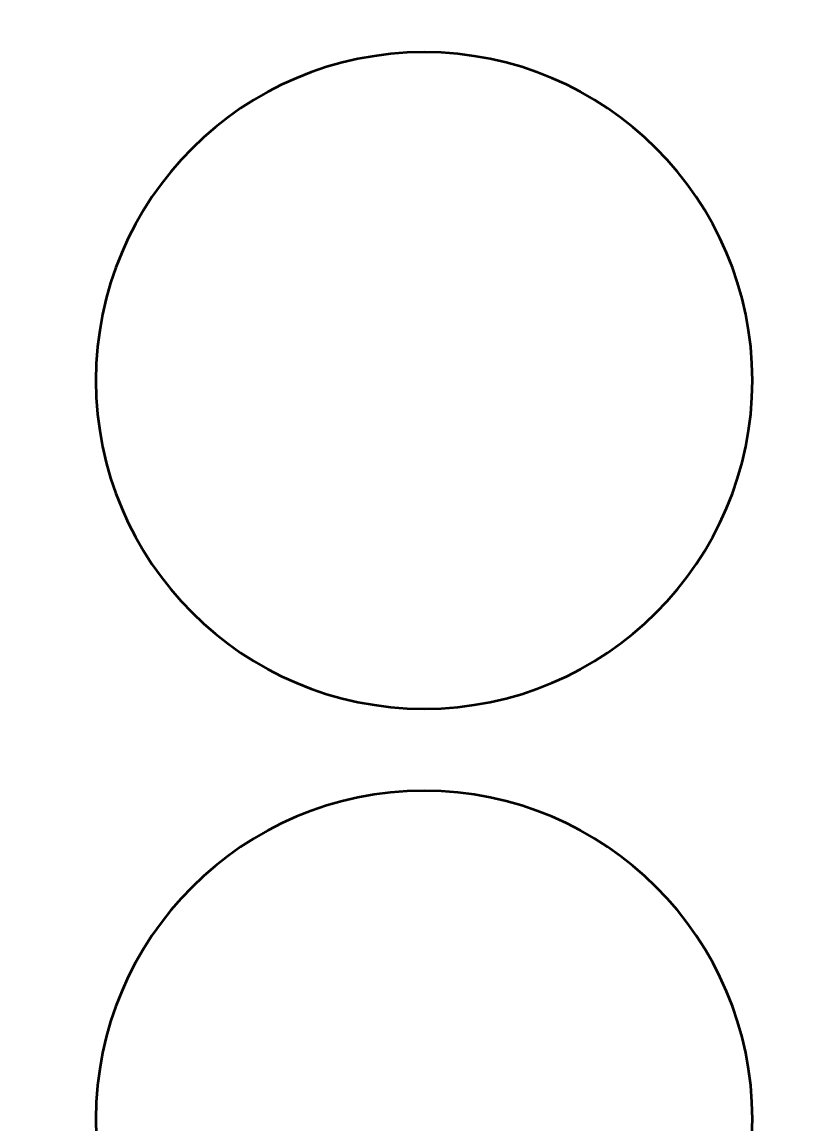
# Model space of a CAD drawing. Header units: centimetres. Extents: x -10.4 to 10.4, y -13.4 to 13.4.
# Drawn here: x -0.2 to 4.64, y -5.66 to 1.06 of the extents above; entities that cross this region are included whole.
import ezdxf

# ---------------------------------------------------------------- set-up
doc = ezdxf.new("R2010")
doc.units = ezdxf.units.CM
doc.header["$MEASUREMENT"] = 0
doc.layers.add('Layer 1', color=7, linetype='Continuous')

msp = doc.modelspace()

# ---------------------------------------------------------------- linework, layer by layer
at = {"layer": 'Layer 1', "lineweight": 53}
for points, knots in [([(9.95, -13.45), (9.95, -13.45), (-9.95, -13.45), (-9.95, -13.45), (-9.95, -13.45), (-10.22614, -13.45), (-10.45, -13.22614), (-10.45, -12.95), (-10.45, -12.95), (-10.45, -12.95), (-10.45, 12.95), (-10.45, 12.95), (-10.45, 12.95), (-10.45, 13.22614), (-10.22614, 13.45), (-9.95, 13.45), (-9.95, 13.45), (-9.95, 13.45), (9.95, 13.45), (9.95, 13.45), (9.95, 13.45), (10.22614, 13.45), (10.45, 13.22614), (10.45, 12.95), (10.45, 12.95), (10.45, 12.95), (10.45, -12.95), (10.45, -12.95), (10.45, -12.95), (10.45, -13.22614), (10.22614, -13.45), (9.95, -13.45)], [0, 0, 0, 0, 0.1111111, 0.1111111, 0.1111111, 0.1111111, 0.2222222, 0.2222222, 0.2222222, 0.2222222, 0.3333333, 0.3333333, 0.3333333, 0.3333333, 0.4444444, 0.4444444, 0.4444444, 0.4444444, 0.5555556, 0.5555556, 0.5555556, 0.5555556, 0.6666667, 0.6666667, 0.6666667, 0.6666667, 0.7777778, 0.7777778, 0.7777778, 0.7777778, 1, 1, 1, 1]), ([(0.25, -1.125), (0.25, -0.02043), (1.14543, 0.875), (2.25, 0.875), (2.25, 0.875), (3.35457, 0.875), (4.25, -0.02043), (4.25, -1.125), (4.25, -1.125), (4.25, -2.22957), (3.35457, -3.125), (2.25, -3.125), (2.25, -3.125), (1.14543, -3.125), (0.25, -2.22957), (0.25, -1.125)], [0, 0, 0, 0, 0.2, 0.2, 0.2, 0.2, 0.4, 0.4, 0.4, 0.4, 0.6, 0.6, 0.6, 0.6, 1, 1, 1, 1]), ([(0.25, -5.625), (0.25, -4.52043), (1.14543, -3.625), (2.25, -3.625), (2.25, -3.625), (3.35457, -3.625), (4.25, -4.52043), (4.25, -5.625), (4.25, -5.625), (4.25, -6.72957), (3.35457, -7.625), (2.25, -7.625), (2.25, -7.625), (1.14543, -7.625), (0.25, -6.72957), (0.25, -5.625)], [0, 0, 0, 0, 0.2, 0.2, 0.2, 0.2, 0.4, 0.4, 0.4, 0.4, 0.6, 0.6, 0.6, 0.6, 1, 1, 1, 1])]:
    msp.add_open_spline(points, degree=3, knots=knots, dxfattribs=at)

doc.saveas('drawing.dxf')
